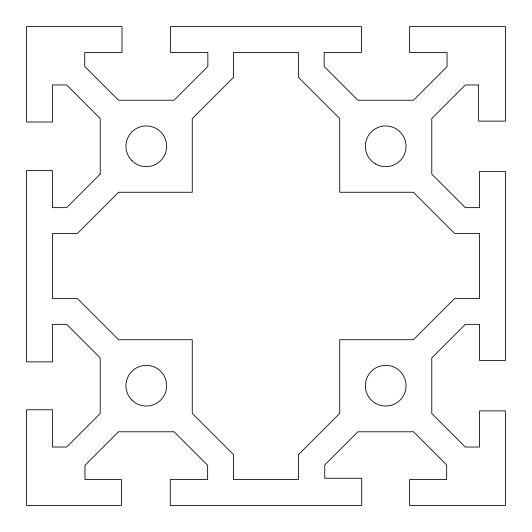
<?xml version="1.0" encoding="UTF-8"?>
<svg xmlns="http://www.w3.org/2000/svg" width="532" height="532" viewBox="0 0 532 532"><rect width="100%" height="100%" fill="white"/><g stroke="black" fill="none" stroke-linecap="round" stroke-linejoin="round"><path stroke-width="0.8" d="M100.215 174.104L66.666 207.646L52.455 207.646L52.455 170.599L26.6 170.599L26.6 361.866L52.455 361.866L52.455 324.354L66.666 324.354L100.215 357.896L100.215 413.504L66.666 447.046L52.455 447.046L52.455 409.766L26.6 409.766L26.6 505.4L121.442 505.4L121.442 479.545L84.954 479.545L84.954 465.334L118.496 431.784L174.104 431.784L207.646 465.334L207.646 479.545L170.247 479.545L170.247 505.4L361.727 505.4L361.727 478.241L324.726 478.241L324.726 464.955L357.896 431.784L413.504 431.784L446.674 464.955L446.674 479.545L409.64 479.545L409.64 505.4L505.4 505.4L505.4 410.884L479.545 410.884L479.545 447.046L465.334 447.046L431.784 413.504L431.784 357.896L465.334 324.354L479.545 324.354L479.545 360.516L505.4 360.516L505.4 171.484L479.545 171.484L479.545 207.646L465.334 207.646L431.784 174.104L431.784 118.496L465.334 84.954L478.62 84.954L478.62 121.116L505.4 121.116L505.4 26.6L409.467 26.6L409.467 52.462L447.046 52.462L447.046 66.666L413.504 100.215L357.896 100.215L324.148 66.46L324.148 52.455L361.401 52.455L361.401 26.6L170.599 26.6L170.599 52.455L207.859 52.455L207.852 66.46L174.104 100.215L118.496 100.215L84.741 66.46L84.741 52.455L122.001 52.455L122.001 26.6L26.6 26.6L26.6 122.001L52.455 122.001L52.455 84.954L66.666 84.954L100.215 118.496L100.215 174.104M118.616 192.265L77.379 233.501L52.455 233.501L52.455 298.499L77.379 298.499L118.616 339.735L192.265 339.735L192.265 413.384L233.501 454.621L233.501 479.545L298.499 479.545L298.499 454.621L339.735 413.384L339.735 339.735L413.384 339.735L454.621 298.499L479.545 298.499L479.545 233.501L454.621 233.501L413.384 192.265L339.735 192.265L339.735 118.616L298.499 77.379L298.499 52.455L233.501 52.455L233.501 77.379L192.265 118.616L192.265 192.265L118.616 192.265M131.909 160.691A20.349 20.349 0 0 0 165.957 151.567A20.349 20.349 0 0 0 141.033 126.643A20.349 20.349 0 0 0 131.909 160.691M375.526 163.923A20.349 20.349 0 0 0 406.049 146.3A20.349 20.349 0 0 0 375.526 128.678A20.349 20.349 0 0 0 375.526 163.923M131.909 400.091A20.349 20.349 0 0 0 165.957 390.967A20.349 20.349 0 0 0 141.033 366.043A20.349 20.349 0 0 0 131.909 400.091M375.526 403.323A20.349 20.349 0 0 0 406.049 385.7A20.349 20.349 0 0 0 375.526 368.078A20.349 20.349 0 0 0 375.526 403.323"/></g></svg>
